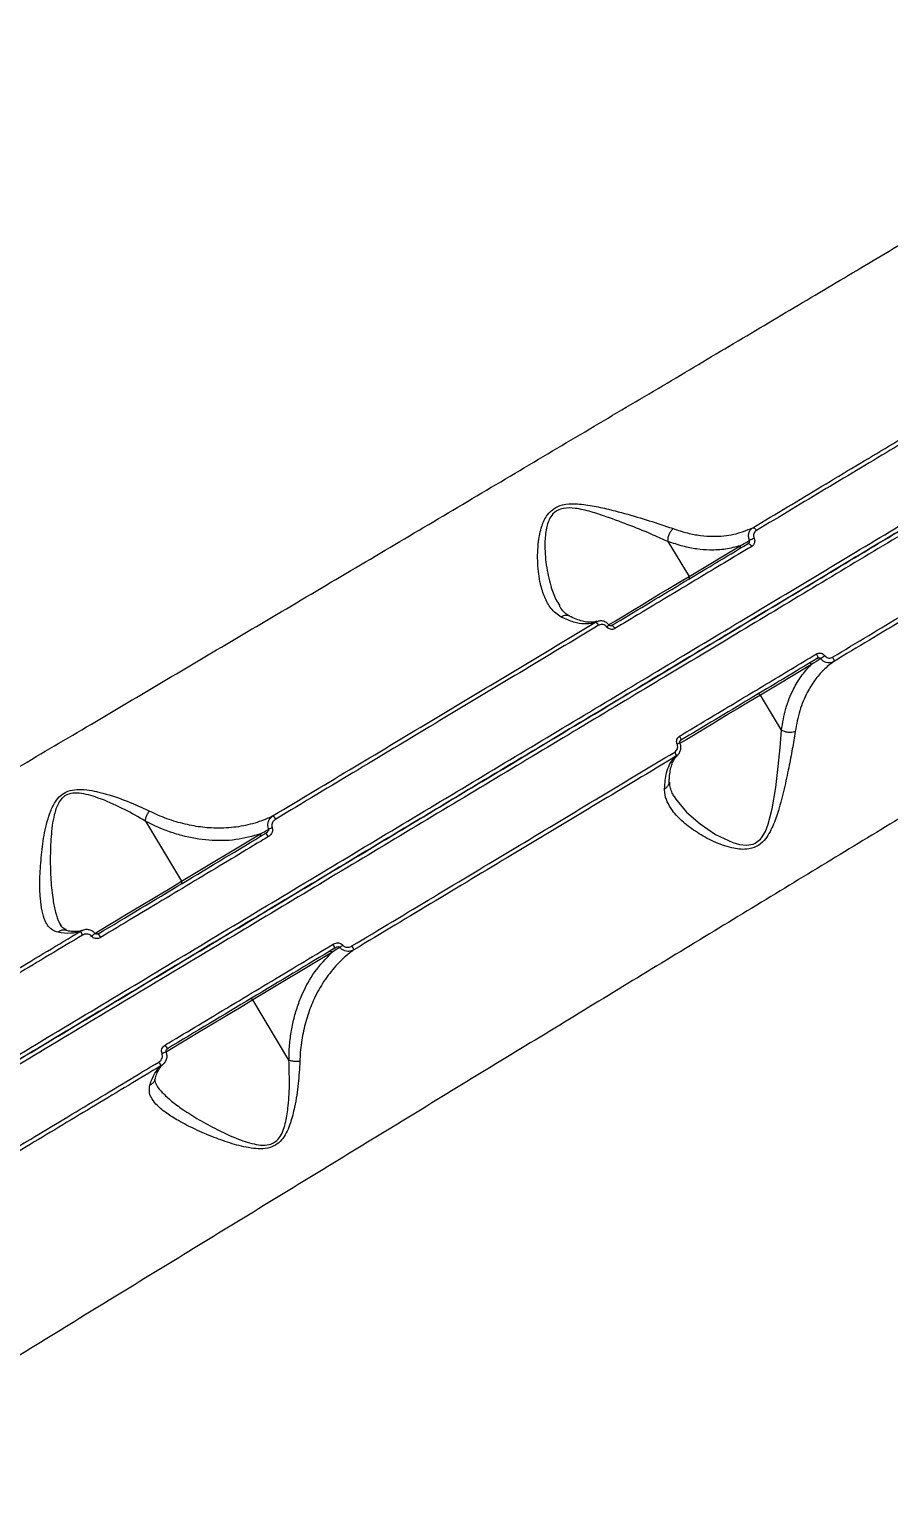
# Model space of a CAD drawing. Header units: millimetres. Extents: x -7245 to 6306, y -6696 to 5973.
# Drawn here: x -2456.4 to -2257.9, y 1207.6 to 1546.9 of the extents above; entities that cross this region are included whole.
import ezdxf

# ---------------------------------------------------------------- set-up
doc = ezdxf.new("R2010")
doc.units = ezdxf.units.MM
for name, color, linetype in [('DIKOM_ОБЪЕКТ', 7, 'Continuous'), ('DIKOM_РАЗМЕР_ЗОНА', 7, 'Continuous'), ('DIKOM_РАЗМЕР_ОБЪЕКТА', 7, 'Continuous')]:
    doc.layers.add(name, color=color, linetype=linetype)
doc.styles.add('style1', font='arial.ttf', dxfattribs={"width": 0.8})
doc.dimstyles.new('1-50', dxfattribs={"dimtxt": 300, "dimasz": 200, "dimexe": 100, "dimexo": 0, "dimgap": 100, "dimtad": 1, "dimtxsty": 'style1', "dimcen": 200, "dimclrd": 7, "dimclre": 7, "dimclrt": 7, "dimadec": 1, "dimazin": 2, "dimtfac": 1, "dimtmove": 0, "dimatfit": 2, "dimfxl": 0, "dimlwd": 25, "dimlwe": 18, "dimarcsym": 0})

# ---------------------------------------------------------------- blocks, each defined once
blk = doc.blocks.new('*D10')
at = {"layer": 'Defpoints', "color": 0, "transparency": 16777216}
for p in [(-4365.71, 2792.53), (4306.16, 475.6), (4306.16, -5965.27)]:
    blk.add_point(p, dxfattribs=at)
at = {"layer": 'DIKOM_РАЗМЕР_ОБЪЕКТА', "color": 7, "lineweight": 18, "transparency": 16777216}
for p, q in [((-4365.71, 2792.53), (-4365.71, -6065.27)), ((4306.16, 475.6), (4306.16, -6065.27))]:
    blk.add_line(p, q, dxfattribs=at)
at = {"layer": 'DIKOM_РАЗМЕР_ОБЪЕКТА', "color": 7, "lineweight": 25, "transparency": 16777216}
blk.add_line((-4165.71, -5965.27), (4106.16, -5965.27), dxfattribs=at)
at = {"layer": 'DIKOM_РАЗМЕР_ОБЪЕКТА', "color": 7, "transparency": 16777216}
for points in [[(-4165.71, -5931.93), (-4165.71, -5998.6), (-4365.71, -5965.27)], [(4106.16, -5931.93), (4106.16, -5998.6), (4306.16, -5965.27)]]:
    blk.add_solid(points, dxfattribs=at)
at = {"layer": 'DIKOM_РАЗМЕР_ОБЪЕКТА', "color": 7, "transparency": 16777216, "insert": (-85.78, -5712.1), "char_height": 300, "attachment_point": 5, "style": 'style1'}
blk.add_mtext('8650', dxfattribs=at)
blk = doc.blocks.new('*D11')
at = {"layer": 'Defpoints', "color": 0, "transparency": 16777216}
for p in [(-3472.32, 4472.83), (-6199.73, -2928.86), (1850.21, -2928.86)]:
    blk.add_point(p, dxfattribs=at)
at = {"layer": 'DIKOM_РАЗМЕР_ОБЪЕКТА', "color": 7, "lineweight": 18, "transparency": 16777216}
for p, q in [((-3472.32, 4472.83), (-6299.73, 4472.83)), ((1850.21, -2928.86), (-6299.73, -2928.86))]:
    blk.add_line(p, q, dxfattribs=at)
at = {"layer": 'DIKOM_РАЗМЕР_ОБЪЕКТА', "color": 7, "lineweight": 25, "transparency": 16777216}
blk.add_line((-6199.73, 4272.83), (-6199.73, -2728.86), dxfattribs=at)
at = {"layer": 'DIKOM_РАЗМЕР_ОБЪЕКТА', "color": 7, "transparency": 16777216}
for points in [[(-6233.06, 4272.83), (-6166.39, 4272.83), (-6199.73, 4472.83)], [(-6233.06, -2728.86), (-6166.39, -2728.86), (-6199.73, -2928.86)]]:
    blk.add_solid(points, dxfattribs=at)
at = {"layer": 'DIKOM_РАЗМЕР_ОБЪЕКТА', "color": 7, "transparency": 16777216, "insert": (-6452.9, 984.54), "char_height": 300, "attachment_point": 5, "rotation": 90, "style": 'style1'}
blk.add_mtext('7400', dxfattribs=at)
blk = doc.blocks.new('*D13')
at = {"layer": 'Defpoints', "color": 0, "transparency": 16777216}
for p in [(-4231.86, 5972.83), (-6795, -4928.88), (1792.4, -4928.88)]:
    blk.add_point(p, dxfattribs=at)
at = {"layer": 'DIKOM_РАЗМЕР_ЗОНА', "color": 7, "lineweight": 18, "transparency": 16777216}
for p, q in [((-4231.86, 5972.83), (-6895, 5972.83)), ((1792.4, -4928.88), (-6895, -4928.88))]:
    blk.add_line(p, q, dxfattribs=at)
at = {"layer": 'DIKOM_РАЗМЕР_ЗОНА', "color": 7, "lineweight": 25, "transparency": 16777216}
blk.add_line((-6795, 5772.83), (-6795, -4728.88), dxfattribs=at)
at = {"layer": 'DIKOM_РАЗМЕР_ЗОНА', "color": 7, "transparency": 16777216}
for points in [[(-6828.33, 5772.83), (-6761.67, 5772.83), (-6795, 5972.83)], [(-6828.33, -4728.88), (-6761.67, -4728.88), (-6795, -4928.88)]]:
    blk.add_solid(points, dxfattribs=at)
at = {"layer": 'DIKOM_РАЗМЕР_ЗОНА', "color": 7, "transparency": 16777216, "insert": (-7048.17, 972.94), "char_height": 300, "attachment_point": 5, "rotation": 90, "style": 'style1'}
blk.add_mtext('10900', dxfattribs=at)

msp = doc.modelspace()

# ---------------------------------------------------------------- linework, layer by layer
at = {"layer": 'DIKOM_ОБЪЕКТ', "color": 7, "linetype": 'Continuous', "lineweight": 15}
for p, q in [((-2308.884, 1428.582), (-2304.019, 1420.484)), ((-2304.019, 1420.484), (-2292.217, 1427.576)), ((-2275.736, 1400.146), (-2287.538, 1393.055)), ((-2282.673, 1384.958), (-2287.538, 1393.055)), ((-2306.757, 1379.167), (-2307.051, 1378.91)), ((-2307.527, 1369.761), (-2307.443, 1369.612)), ((-2429.636, 1363.919), (-2421.287, 1350.023)), ((-2421.287, 1350.023), (-2403.033, 1360.991)), ((-2449.232, 1339.949), (-2449.079, 1339.692)), ((-2386.552, 1333.561), (-2404.805, 1322.594)), ((-2396.456, 1308.698), (-2404.805, 1322.594))]:
    msp.add_line(p, q, dxfattribs=at)
at = {"layer": 'DIKOM_ОБЪЕКТ', "color": 7, "linetype": 'Continuous', "lineweight": 15, "flags": 128}
for points in [[(-2289.282, 1431.75), (-2289.203, 1431.764), (-2289.11, 1431.747), (-2289.005, 1431.699), (-2288.893, 1431.623), (-2288.777, 1431.52), (-2288.661, 1431.395), (-2288.55, 1431.251), (-2288.447, 1431.095)], [(-2290.386, 1428.093), (-2290.31, 1428.116), (-2290.218, 1428.106), (-2290.113, 1428.062), (-2289.998, 1427.987), (-2289.878, 1427.883), (-2289.758, 1427.755), (-2289.643, 1427.606), (-2289.536, 1427.444)], [(-2322.598, 1409.321), (-2321.042, 1410.256), (-2319.104, 1411.42), (-2317.075, 1412.639), (-2314.999, 1413.887), (-2312.921, 1415.136), (-2310.885, 1416.359), (-2308.936, 1417.53), (-2307.117, 1418.623), (-2305.466, 1419.615), (-2304.019, 1420.484)], [(-2321.923, 1409.143), (-2321.862, 1409.158), (-2321.784, 1409.139), (-2321.692, 1409.087), (-2321.588, 1409.005), (-2321.478, 1408.895), (-2321.365, 1408.762), (-2321.254, 1408.612), (-2321.148, 1408.448)], [(-2274.594, 1402.576), (-2274.501, 1402.405), (-2274.424, 1402.233), (-2274.367, 1402.068), (-2274.331, 1401.913), (-2274.319, 1401.777), (-2274.33, 1401.663), (-2274.364, 1401.576), (-2274.42, 1401.521)], [(-2270.859, 1401.823), (-2270.769, 1401.659), (-2270.694, 1401.493), (-2270.638, 1401.332), (-2270.602, 1401.182), (-2270.587, 1401.047), (-2270.594, 1400.932), (-2270.623, 1400.842), (-2270.672, 1400.779)], [(-2287.538, 1393.055), (-2288.985, 1392.186), (-2290.636, 1391.194), (-2292.455, 1390.1), (-2294.404, 1388.929), (-2296.44, 1387.706), (-2298.518, 1386.457), (-2300.595, 1385.21), (-2302.623, 1383.991), (-2304.56, 1382.827), (-2306.051, 1381.932)], [(-2307.443, 1369.612), (-2307.088, 1368.984), (-2304.611, 1366.035), (-2301.466, 1363.286), (-2297.919, 1360.865), (-2293.896, 1358.97), (-2292.362, 1358.531), (-2290.771, 1358.355), (-2289.173, 1358.62), (-2288.71, 1358.821), (-2287.512, 1359.756), (-2287.274, 1360.037), (-2286.358, 1361.552), (-2285.707, 1363.234), (-2284.816, 1366.784), (-2284.003, 1371.731), (-2283.419, 1376.596), (-2282.984, 1380.914), (-2282.666, 1384.948), (-2282.666, 1384.951), (-2282.666, 1384.951)], [(-2306.207, 1383.582), (-2306.112, 1383.412), (-2306.031, 1383.243), (-2305.967, 1383.081), (-2305.922, 1382.932), (-2305.898, 1382.802), (-2305.896, 1382.696), (-2305.916, 1382.618), (-2305.957, 1382.571)], [(-2441.347, 1337.97), (-2440.113, 1338.711), (-2438.309, 1339.795), (-2436.372, 1340.959), (-2434.343, 1342.178), (-2432.267, 1343.426), (-2430.188, 1344.674), (-2428.153, 1345.898), (-2426.204, 1347.069), (-2424.384, 1348.162), (-2422.733, 1349.154), (-2421.287, 1350.023)], [(-2404.805, 1322.594), (-2406.252, 1321.724), (-2407.903, 1320.732), (-2409.723, 1319.639), (-2411.671, 1318.468), (-2413.707, 1317.245), (-2415.786, 1315.996), (-2417.862, 1314.749), (-2419.891, 1313.53), (-2421.828, 1312.365), (-2423.632, 1311.282), (-2424.972, 1310.477)]]:
    msp.add_lwpolyline(points, dxfattribs=at)
at = {"layer": 'DIKOM_ОБЪЕКТ', "color": 7, "linetype": 'Continuous', "lineweight": 15}
for centre, radius, start, end in [((-2284.043, 1417.085), 13.165, 112.04664, 117.11696), ((-2292.578, 1427.3), 0.454, 309.19402, 37.37115), ((-2304.381, 1420.209), 0.455, 309.32029, 37.33078), ((-2326.02, 1408.768), 1.181, 20.91122, 72.72123), ((-2325.505, 1412.09), 4.104, 307.12513, 316.9131), ((-2281.106, 1412.218), 13.074, 304.8613, 309.96695), ((-2276.149, 1399.957), 0.454, 24.59024, 112.73856), ((-2287.951, 1392.866), 0.454, 24.53389, 112.79491), ((-2305.433, 1379.118), 2.948, 103.18651, 116.81973), ((-2308.212, 1379.13), 1.181, 349.26915, 41.06455), ((-2402.371, 1362.934), 3.21, 26.97879, 44.89105), ((-2403.394, 1360.715), 0.454, 309.21902, 37.43204), ((-2403.938, 1358.987), 3.047, 26.35857, 45.28727), ((-2379.472, 1313.318), 53.345, 113.02644, 113.94783), ((-2421.647, 1349.747), 0.454, 309.21902, 37.43204), ((-2436.325, 1342.552), 9.263, 206.23203, 212.40893), ((-2411.217, 1300.787), 47.787, 128.94114, 130.17285), ((-2430.679, 1342.908), 11.033, 207.04389, 212.2427), ((-2386.965, 1333.372), 0.455, 24.65712, 112.70313), ((-2388.73, 1333.712), 3.029, 16.65235, 35.6974), ((-2424.045, 1384.923), 63.767, 308.09525, 308.86642), ((-2384.528, 1333.232), 3.213, 17.13154, 35.02021), ((-2405.219, 1322.404), 0.455, 24.65712, 112.70313), ((-2445.971, 1360.482), 54.148, 291.89025, 292.97709), ((-2416.01, 1317.314), 10.424, 209.59844, 215.10106), ((-2418.182, 1313.001), 9.594, 209.69087, 215.65459)]:
    msp.add_arc(centre, radius, start, end, dxfattribs=at)
for points, knots in [([(-2573.275, 1309.203), (-2568.18, 1312.185), (-2557.985, 1318.154), (-2542.377, 1327.307), (-2526.587, 1336.58), (-2510.417, 1346.089), (-2493.894, 1355.816), (-2477.05, 1365.745), (-2460.155, 1375.713), (-2442.694, 1386.025), (-2424.696, 1396.666), (-2406.208, 1407.605), (-2387.85, 1418.476), (-2369.71, 1429.228), (-2351.87, 1439.807), (-2334.411, 1450.168), (-2317.366, 1460.288), (-2300.755, 1470.156), (-2284.607, 1479.754), (-2268.996, 1489.036), (-2253.997, 1497.958), (-2239.673, 1506.482), (-2226.06, 1514.585), (-2213.165, 1522.262), (-2201.012, 1529.501), (-2189.654, 1536.266), (-2179.147, 1542.527), (-2169.354, 1548.363), (-2160.366, 1553.721), (-2152.247, 1558.561), (-2145.177, 1562.776), (-2139.224, 1566.326), (-2134.296, 1569.265), (-2131.972, 1570.651), (-2130.81, 1571.343)], [0, 0, 0, 0, 0.0277667, 0.0555664, 0.0833661, 0.1111325, 0.1400375, 0.16898, 0.1979229, 0.2268277, 0.2586373, 0.2905477, 0.3225102, 0.3544717, 0.3863819, 0.4181913, 0.4498953, 0.4817002, 0.5135554, 0.5454109, 0.5772154, 0.6089193, 0.6405475, 0.672276, 0.7040554, 0.7358345, 0.7675625, 0.7991911, 0.832594, 0.8660267, 0.8994294, 0.9329431, 0.9664867, 1, 1, 1, 1]), ([(-2603.694, 1222.921), (-2600.271, 1224.978), (-2590.981, 1230.56), (-2575.356, 1239.948), (-2556.738, 1251.136), (-2537.668, 1262.595), (-2518.246, 1274.265), (-2498.559, 1286.094), (-2478.667, 1298.046), (-2458.6, 1310.103), (-2438.395, 1322.244), (-2418.114, 1334.43), (-2397.854, 1346.604), (-2377.708, 1358.709), (-2357.739, 1370.706), (-2337.988, 1382.575), (-2318.479, 1394.297), (-2299.274, 1405.837), (-2280.459, 1417.142), (-2262.125, 1428.159), (-2244.331, 1438.849), (-2227.121, 1449.191), (-2210.509, 1459.172), (-2194.543, 1468.765), (-2179.296, 1477.927), (-2164.84, 1486.612), (-2151.228, 1494.792), (-2138.499, 1502.44), (-2126.658, 1509.556), (-2115.732, 1516.12), (-2105.771, 1522.105), (-2096.823, 1527.481), (-2089.297, 1532.004), (-2083.039, 1535.764), (-2077.889, 1538.859), (-2073.543, 1541.469), (-2070.02, 1543.586), (-2067.345, 1545.194), (-2065.526, 1546.287), (-2064.588, 1546.85), (-2064.472, 1546.92), (-2064.425, 1546.949)], [0, 0, 0, 0, 0.0156527, 0.0424899, 0.0694114, 0.0963763, 0.123341, 0.1502628, 0.1770999, 0.2039368, 0.2308584, 0.2578234, 0.284788, 0.3117098, 0.3385469, 0.3653838, 0.3923056, 0.4192702, 0.4462349, 0.4731567, 0.4999935, 0.5268307, 0.5537527, 0.5807171, 0.607682, 0.6346037, 0.6614409, 0.6882777, 0.7151994, 0.7421642, 0.7691288, 0.7960506, 0.8228875, 0.8459667, 0.8691682, 0.8923973, 0.9156265, 0.9388281, 0.9615881, 0.9843479, 1, 1, 1, 1]), ([(-2064.766, 1545.576), (-2064.814, 1545.548), (-2064.943, 1545.47), (-2066.09, 1544.78), (-2068.503, 1543.331), (-2072.049, 1541.2), (-2076.691, 1538.411), (-2082.414, 1534.972), (-2089.21, 1530.888), (-2097.088, 1526.155), (-2106.014, 1520.792), (-2115.951, 1514.821), (-2126.851, 1508.272), (-2138.664, 1501.173), (-2151.363, 1493.544), (-2164.943, 1485.384), (-2179.365, 1476.718), (-2194.576, 1467.579), (-2210.503, 1458.008), (-2227.075, 1448.051), (-2244.245, 1437.735), (-2261.995, 1427.068), (-2280.287, 1416.079), (-2299.056, 1404.8), (-2318.216, 1393.288), (-2337.678, 1381.594), (-2357.383, 1369.754), (-2377.304, 1357.785), (-2397.402, 1345.708), (-2417.614, 1333.563), (-2437.846, 1321.406), (-2458.004, 1309.295), (-2476.759, 1298.026), (-2494.095, 1287.609), (-2510.038, 1278.03), (-2525.803, 1268.557), (-2541.534, 1259.105), (-2557.196, 1249.695), (-2572.739, 1240.355), (-2587.983, 1231.195), (-2597.831, 1225.278), (-2602.752, 1222.321)], [0, 0, 0, 0, 0.0156521, 0.042489, 0.0694107, 0.0963752, 0.12334, 0.1502617, 0.1770987, 0.2039358, 0.2308572, 0.2578221, 0.2847867, 0.3117084, 0.3385455, 0.3653826, 0.3923042, 0.4192691, 0.4462336, 0.4731555, 0.4999924, 0.5268294, 0.5537512, 0.5807161, 0.6076804, 0.6346026, 0.6614395, 0.6882763, 0.715198, 0.7421627, 0.7691277, 0.7960493, 0.8228865, 0.8446321, 0.8664006, 0.8881689, 0.9099145, 0.9324237, 0.9549575, 0.9774911, 1, 1, 1, 1]), ([(-2602.752, 1222.321), (-2598.024, 1225.163), (-2587.429, 1231.528), (-2570.391, 1241.766), (-2551.72, 1252.985), (-2532.61, 1264.467), (-2513.163, 1276.152), (-2493.465, 1287.987), (-2473.578, 1299.937), (-2453.529, 1311.984), (-2433.357, 1324.104), (-2413.124, 1336.262), (-2392.925, 1348.399), (-2372.853, 1360.459), (-2353.218, 1372.257), (-2334.048, 1383.775), (-2315.357, 1395.006), (-2296.956, 1406.063), (-2278.922, 1416.898), (-2261.336, 1427.465), (-2244.034, 1437.861), (-2227.075, 1448.051), (-2210.503, 1458.008), (-2194.576, 1467.579), (-2179.365, 1476.718), (-2164.943, 1485.384), (-2151.363, 1493.544), (-2138.664, 1501.173), (-2126.851, 1508.272), (-2115.952, 1514.821), (-2106.014, 1520.792), (-2097.088, 1526.155), (-2089.709, 1530.589), (-2083.683, 1534.21), (-2078.79, 1537.15), (-2074.608, 1539.663), (-2071.108, 1541.765), (-2068.329, 1543.436), (-2066.318, 1544.643), (-2065.038, 1545.413), (-2064.857, 1545.522), (-2064.766, 1545.576)], [0, 0, 0, 0, 0.0216352, 0.0484723, 0.0753941, 0.1023586, 0.1293232, 0.1562447, 0.183082, 0.2099188, 0.2368408, 0.2638051, 0.29077, 0.3176918, 0.3445287, 0.3703766, 0.3962997, 0.4222617, 0.4482237, 0.4741469, 0.499995, 0.5268318, 0.5537537, 0.580718, 0.6076827, 0.6346044, 0.6614414, 0.6882785, 0.7151999, 0.7421646, 0.7691293, 0.7960508, 0.8228876, 0.8446334, 0.8664016, 0.8881699, 0.9099155, 0.9324242, 0.9549578, 0.9774915, 1, 1, 1, 1]), ([(-2063.394, 1545.233), (-2063.441, 1545.204), (-2063.57, 1545.127), (-2064.695, 1544.452), (-2067.037, 1543.044), (-2070.518, 1540.952), (-2075.157, 1538.165), (-2080.971, 1534.672), (-2087.828, 1530.551), (-2095.683, 1525.831), (-2104.466, 1520.555), (-2114.319, 1514.634), (-2125.255, 1508.063), (-2137.261, 1500.849), (-2150.074, 1493.15), (-2163.629, 1485.006), (-2177.849, 1476.462), (-2192.967, 1467.378), (-2208.966, 1457.765), (-2225.812, 1447.642), (-2242.931, 1437.356), (-2260.227, 1426.964), (-2277.606, 1416.522), (-2295.56, 1405.734), (-2314.053, 1394.622), (-2333.037, 1383.216), (-2352.357, 1371.607), (-2371.961, 1359.828), (-2391.788, 1347.915), (-2411.905, 1335.828), (-2432.253, 1323.602), (-2452.764, 1311.276), (-2472.99, 1299.124), (-2492.865, 1287.182), (-2512.336, 1275.482), (-2531.721, 1263.835), (-2550.949, 1252.282), (-2569.936, 1240.873), (-2587.206, 1230.497), (-2597.924, 1224.057), (-2602.665, 1221.208)], [0, 0, 0, 0, 0.0156515, 0.0421674, 0.0687037, 0.0952197, 0.1225059, 0.1498143, 0.1771005, 0.2036163, 0.2301528, 0.2566688, 0.283955, 0.3112634, 0.3385496, 0.3650655, 0.3916018, 0.418118, 0.4454043, 0.4727125, 0.4999987, 0.5255597, 0.5511396, 0.5767006, 0.6029493, 0.6292179, 0.6554666, 0.6819825, 0.7085191, 0.7350352, 0.7623212, 0.7896298, 0.8169163, 0.8434323, 0.8699684, 0.8964842, 0.923771, 0.951079, 0.9783656, 1, 1, 1, 1]), ([(-2073.021, 1475.165), (-2074.106, 1474.508), (-2076.28, 1473.192), (-2080.835, 1470.435), (-2086.31, 1467.12), (-2092.77, 1463.209), (-2100.163, 1458.731), (-2108.48, 1453.694), (-2117.724, 1448.095), (-2127.861, 1441.952), (-2138.852, 1435.292), (-2150.643, 1428.145), (-2163.181, 1420.544), (-2176.436, 1412.505), (-2190.4, 1404.035), (-2205.036, 1395.153), (-2220.289, 1385.894), (-2236.088, 1376.299), (-2252.358, 1366.414), (-2269.061, 1356.259), (-2286.181, 1345.848), (-2303.677, 1335.199), (-2321.486, 1324.354), (-2339.523, 1313.362), (-2357.704, 1302.275), (-2375.988, 1291.114), (-2394.346, 1279.898), (-2412.746, 1268.643), (-2431.117, 1257.396), (-2449.371, 1246.205), (-2467.428, 1235.122), (-2483.899, 1224.995), (-2498.829, 1215.805), (-2507.744, 1210.308), (-2512.202, 1207.56)], [0, 0, 0, 0, 0.0315567, 0.0632127, 0.0949195, 0.1266264, 0.1582827, 0.1898394, 0.2213972, 0.2530542, 0.2847622, 0.3164697, 0.3481268, 0.379685, 0.4112653, 0.4429441, 0.4746739, 0.5064041, 0.5380837, 0.5696637, 0.6012948, 0.6330253, 0.6648064, 0.6965873, 0.7283188, 0.7599499, 0.7916589, 0.8234676, 0.8553265, 0.887186, 0.9189949, 0.950705, 0.9753526, 1, 1, 1, 1]), ([(-2289.282, 1431.75), (-2283.94, 1434.959), (-2273.256, 1441.375), (-2257.655, 1450.746), (-2242.412, 1459.902), (-2229.969, 1467.376), (-2222.704, 1471.74), (-2220.237, 1473.222)], [0, 0, 0, 0, 0.2203079, 0.4406175, 0.6630803, 0.8855421, 1, 1, 1, 1]), ([(-2219.245, 1472.664), (-2221.719, 1471.178), (-2228.953, 1466.832), (-2241.326, 1459.4), (-2256.547, 1450.256), (-2272.229, 1440.837), (-2283.041, 1434.342), (-2288.447, 1431.095)], [0, 0, 0, 0, 0.1144545, 0.3347682, 0.5550757, 0.7775363, 1, 1, 1, 1]), ([(-2270.859, 1401.823), (-2268.07, 1403.499), (-2259.914, 1408.402), (-2246.66, 1416.367), (-2231.228, 1425.643), (-2216.159, 1434.7), (-2206.498, 1440.506), (-2201.668, 1443.409)], [0, 0, 0, 0, 0.114456, 0.3347674, 0.5550754, 0.7775385, 1, 1, 1, 1]), ([(-2201.64, 1442.272), (-2206.412, 1439.404), (-2215.957, 1433.666), (-2230.935, 1424.664), (-2246.377, 1415.383), (-2259.7, 1407.374), (-2267.89, 1402.451), (-2270.672, 1400.779)], [0, 0, 0, 0, 0.220315, 0.4406226, 0.6630839, 0.8855484, 1, 1, 1, 1]), ([(-2333.55, 1411.115), (-2333.992, 1411.384), (-2334.876, 1411.922), (-2336.21, 1413.379), (-2337.455, 1415.594), (-2338.506, 1419.054), (-2339.1, 1423.414), (-2338.968, 1428.003), (-2338.223, 1431.899), (-2337.042, 1434.55), (-2335.322, 1436.281), (-2333.066, 1437.215), (-2329.989, 1437.368), (-2326.401, 1436.905), (-2321.846, 1435.858), (-2316.679, 1434.459), (-2311.629, 1432.898), (-2308.838, 1431.937), (-2307.688, 1431.541)], [0, 0, 0, 0, 0.0404308, 0.0808824, 0.1509564, 0.2211464, 0.3139194, 0.4066886, 0.468097, 0.5184329, 0.5509377, 0.5857363, 0.6308276, 0.6892177, 0.7478337, 0.8412615, 0.9345824, 1, 1, 1, 1]), ([(-2308.888, 1428.591), (-2308.889, 1428.591), (-2309.988, 1428.957), (-2312.677, 1430.341), (-2317.478, 1432.186), (-2322.336, 1434.071), (-2326.65, 1435.479), (-2329.958, 1436.285), (-2332.664, 1436.406), (-2334.14, 1435.934), (-2335.183, 1435.293), (-2335.991, 1434.384), (-2336.614, 1433.018), (-2337.162, 1431), (-2337.433, 1427.614), (-2337.099, 1423.026), (-2336.139, 1418.671), (-2335.061, 1415.529), (-2334.208, 1414.201), (-2333.906, 1413.73)], [0, 0, 0, 0, 0.0000653, 0.0753221, 0.181578, 0.2907973, 0.3560709, 0.4224986, 0.4705483, 0.4980839, 0.5062182, 0.5396155, 0.5664167, 0.5939903, 0.662839, 0.7682255, 0.8762609, 0.9561898, 1, 1, 1, 1]), ([(-2308.888, 1428.591), (-2308.886, 1428.847), (-2308.882, 1429.361), (-2308.641, 1430.186), (-2308.264, 1430.913), (-2307.914, 1431.339), (-2307.719, 1431.513), (-2307.688, 1431.541)], [0, 0, 0, 0, 0.2439558, 0.4879998, 0.7319566, 0.9570873, 1, 1, 1, 1]), ([(-2307.688, 1431.541), (-2306.585, 1431.178), (-2304.453, 1430.477), (-2301.345, 1429.917), (-2297.718, 1429.665), (-2293.545, 1430.026), (-2290.715, 1431.171), (-2289.282, 1431.75)], [0, 0, 0, 0, 0.1647919, 0.3184284, 0.4735207, 0.7333114, 1, 1, 1, 1]), ([(-2290.044, 1428.802), (-2290.059, 1428.839), (-2290.179, 1429.129), (-2290.307, 1429.723), (-2290.224, 1430.543), (-2289.884, 1431.28), (-2289.482, 1431.594), (-2289.282, 1431.75)], [0, 0, 0, 0, 0.0332898, 0.2664037, 0.5082467, 0.7551993, 1, 1, 1, 1]), ([(-2288.985, 1429.287), (-2288.976, 1429.267), (-2288.901, 1429.091), (-2288.827, 1428.725), (-2288.896, 1428.212), (-2289.133, 1427.748), (-2289.402, 1427.545), (-2289.536, 1427.444)], [0, 0, 0, 0, 0.0299882, 0.2617578, 0.5038667, 0.7520905, 1, 1, 1, 1]), ([(-2288.447, 1431.095), (-2288.579, 1430.996), (-2288.842, 1430.798), (-2289.074, 1430.343), (-2289.14, 1429.842), (-2289.068, 1429.482), (-2288.994, 1429.309), (-2288.985, 1429.287)], [0, 0, 0, 0, 0.2479707, 0.495843, 0.7363844, 0.967066, 1, 1, 1, 1]), ([(-2321.923, 1409.143), (-2316.604, 1412.34), (-2305.953, 1418.74), (-2295.579, 1424.973), (-2290.386, 1428.093)], [0, 0, 0, 0, 0.4994559, 1, 1, 1, 1]), ([(-2289.536, 1427.444), (-2290.061, 1427.128), (-2292.689, 1425.55), (-2299.213, 1421.629), (-2309.192, 1415.632), (-2317.161, 1410.844), (-2321.148, 1408.448)], [0, 0, 0, 0, 0.0507722, 0.2538539, 0.6267037, 1, 1, 1, 1]), ([(-2308.884, 1428.582), (-2308.885, 1428.583), (-2308.887, 1428.586), (-2308.888, 1428.589), (-2308.888, 1428.59), (-2308.888, 1428.591)], [0, 0, 0, 0, 0.4883753, 0.9026679, 1, 1, 1, 1]), ([(-2292.217, 1427.576), (-2293.319, 1427.282), (-2295.539, 1426.691), (-2298.938, 1426.521), (-2302.254, 1426.79), (-2305.497, 1427.418), (-2307.733, 1428.186), (-2308.884, 1428.582)], [0, 0, 0, 0, 0.2199017, 0.4427823, 0.6236759, 0.8062583, 1, 1, 1, 1]), ([(-2292.217, 1427.576), (-2292.031, 1427.678), (-2291.306, 1428.078), (-2290.582, 1428.494), (-2290.044, 1428.802)], [0, 0, 0, 0, 0.2563358, 1, 1, 1, 1]), ([(-2290.386, 1428.093), (-2290.323, 1428.138), (-2290.199, 1428.225), (-2290.07, 1428.405), (-2290.011, 1428.586), (-2290.017, 1428.714), (-2290.035, 1428.777), (-2290.041, 1428.795), (-2290.044, 1428.802)], [0, 0, 0, 0, 0.2726467, 0.5327219, 0.7666525, 0.9319486, 0.9739009, 1, 1, 1, 1]), ([(-2331.584, 1411.293), (-2331.645, 1411.319), (-2332.067, 1411.496), (-2332.739, 1412.079), (-2333.478, 1412.856), (-2333.848, 1413.51), (-2333.956, 1413.7)], [0, 0, 0, 0, 0.0643755, 0.44627, 0.8390858, 1, 1, 1, 1]), ([(-2400.097, 1365.199), (-2393.829, 1368.963), (-2381.294, 1376.49), (-2362.597, 1387.718), (-2343.999, 1398.887), (-2331.779, 1406.226), (-2325.669, 1409.896)], [0, 0, 0, 0, 0.2485959, 0.4971925, 0.7485967, 1, 1, 1, 1]), ([(-2324.917, 1409.19), (-2330.972, 1405.553), (-2343.082, 1398.279), (-2361.647, 1387.129), (-2380.454, 1375.835), (-2393.158, 1368.205), (-2399.51, 1364.39)], [0, 0, 0, 0, 0.2485981, 0.4971915, 0.7485928, 1, 1, 1, 1]), ([(-2331.629, 1411.29), (-2331.636, 1411.295), (-2331.825, 1411.441), (-2332.326, 1411.497), (-2332.94, 1411.42), (-2333.349, 1411.237), (-2333.512, 1411.138), (-2333.55, 1411.115)], [0, 0, 0, 0, 0.0144795, 0.3756187, 0.7368041, 0.9397714, 1, 1, 1, 1]), ([(-2325.669, 1409.896), (-2326.31, 1409.721), (-2327.605, 1409.368), (-2330.012, 1409.68), (-2332.056, 1410.382), (-2333.289, 1410.987), (-2333.55, 1411.115)], [0, 0, 0, 0, 0.299158, 0.6039921, 0.9163419, 1, 1, 1, 1]), ([(-2325.357, 1410.141), (-2325.419, 1410.109), (-2325.693, 1409.967), (-2326.349, 1409.879), (-2327.377, 1409.879), (-2328.625, 1410.109), (-2330.044, 1410.556), (-2331.102, 1411.059), (-2331.619, 1411.305)], [0, 0, 0, 0, 0.0575147, 0.2528224, 0.4360055, 0.6307356, 0.8194863, 1, 1, 1, 1]), ([(-2325.669, 1409.896), (-2325.617, 1409.926), (-2325.421, 1410.042), (-2325.195, 1410.088), (-2325.029, 1410.123)], [0, 0, 0, 0, 0.2626938, 1, 1, 1, 1]), ([(-2322.517, 1409.279), (-2322.545, 1409.318), (-2322.742, 1409.602), (-2323.289, 1409.979), (-2324.144, 1410.278), (-2324.732, 1410.197), (-2325.024, 1410.157)], [0, 0, 0, 0, 0.0513171, 0.3674641, 0.6862276, 1, 1, 1, 1]), ([(-2323.028, 1408.818), (-2323.147, 1408.939), (-2323.385, 1409.183), (-2323.861, 1409.375), (-2324.358, 1409.407), (-2324.713, 1409.305), (-2324.885, 1409.208), (-2324.917, 1409.19)], [0, 0, 0, 0, 0.2364478, 0.4728473, 0.7098583, 0.9467955, 1, 1, 1, 1]), ([(-2321.148, 1408.448), (-2321.18, 1408.43), (-2321.352, 1408.332), (-2321.706, 1408.232), (-2322.2, 1408.263), (-2322.672, 1408.455), (-2322.909, 1408.697), (-2323.028, 1408.818)], [0, 0, 0, 0, 0.0546159, 0.291307, 0.5278722, 0.7639643, 1, 1, 1, 1]), ([(-2321.938, 1409.148), (-2321.983, 1409.123), (-2322.068, 1409.078), (-2322.233, 1409.095), (-2322.379, 1409.162), (-2322.47, 1409.235), (-2322.503, 1409.282), (-2322.506, 1409.286)], [0, 0, 0, 0, 0.3039725, 0.5626762, 0.7814453, 0.981521, 1, 1, 1, 1]), ([(-2306.207, 1383.582), (-2305.663, 1383.909), (-2302.945, 1385.542), (-2296.263, 1389.556), (-2286.224, 1395.588), (-2278.472, 1400.245), (-2274.594, 1402.576)], [0, 0, 0, 0, 0.0507562, 0.2538458, 0.6266844, 1, 1, 1, 1]), ([(-2274.594, 1402.576), (-2274.545, 1402.603), (-2274.356, 1402.707), (-2273.985, 1402.797), (-2273.503, 1402.751), (-2273.049, 1402.555), (-2272.821, 1402.317), (-2272.708, 1402.198)], [0, 0, 0, 0, 0.0823785, 0.3216668, 0.5513418, 0.7756513, 1, 1, 1, 1]), ([(-2272.708, 1402.198), (-2272.595, 1402.079), (-2272.371, 1401.843), (-2271.924, 1401.651), (-2271.452, 1401.606), (-2271.091, 1401.695), (-2270.906, 1401.797), (-2270.859, 1401.823)], [0, 0, 0, 0, 0.2258649, 0.4514768, 0.6801621, 0.9177146, 1, 1, 1, 1]), ([(-2274.42, 1401.521), (-2279.601, 1398.407), (-2289.975, 1392.174), (-2300.626, 1385.774), (-2305.957, 1382.571)], [0, 0, 0, 0, 0.4994553, 1, 1, 1, 1]), ([(-2282.673, 1384.958), (-2282.379, 1386.654), (-2281.787, 1390.085), (-2280.129, 1394.176), (-2278.154, 1397.466), (-2276.657, 1399.241), (-2275.805, 1400.078), (-2275.736, 1400.146)], [0, 0, 0, 0, 0.2754377, 0.5570836, 0.7678013, 0.9811479, 1, 1, 1, 1]), ([(-2270.672, 1400.779), (-2271.426, 1400.18), (-2272.989, 1398.938), (-2275.011, 1396.544), (-2276.93, 1393.441), (-2278.577, 1389.535), (-2279.189, 1386.273), (-2279.498, 1384.625)], [0, 0, 0, 0, 0.1665376, 0.3455456, 0.5267498, 0.7607805, 1, 1, 1, 1]), ([(-2273.633, 1401.49), (-2273.679, 1401.461), (-2274.386, 1401.02), (-2275.084, 1400.568), (-2275.736, 1400.146)], [0, 0, 0, 0, 0.0647062, 1, 1, 1, 1]), ([(-2273.633, 1401.49), (-2273.669, 1401.524), (-2273.71, 1401.563), (-2273.815, 1401.615), (-2273.948, 1401.65), (-2274.151, 1401.636), (-2274.311, 1401.582), (-2274.397, 1401.533), (-2274.42, 1401.521)], [0, 0, 0, 0, 0.172288, 0.1986636, 0.4117903, 0.6486395, 0.908454, 1, 1, 1, 1]), ([(-2270.672, 1400.779), (-2270.745, 1400.739), (-2271.031, 1400.585), (-2271.6, 1400.464), (-2272.352, 1400.564), (-2273.073, 1400.901), (-2273.446, 1401.293), (-2273.633, 1401.49)], [0, 0, 0, 0, 0.0812291, 0.3161789, 0.5445702, 0.7717163, 1, 1, 1, 1]), ([(-2282.666, 1384.951), (-2282.667, 1384.951), (-2282.67, 1384.954), (-2282.672, 1384.956), (-2282.673, 1384.958)], [0, 0, 0, 0, 0.4390244, 1, 1, 1, 1]), ([(-2279.498, 1384.625), (-2279.538, 1384.61), (-2279.783, 1384.52), (-2280.322, 1384.411), (-2281.142, 1384.42), (-2281.984, 1384.595), (-2282.439, 1384.832), (-2282.666, 1384.951)], [0, 0, 0, 0, 0.0428747, 0.2679411, 0.5119852, 0.7560788, 1, 1, 1, 1]), ([(-2279.498, 1384.625), (-2279.705, 1383.311), (-2280.118, 1380.683), (-2280.996, 1376.185), (-2282.004, 1371.398), (-2283.184, 1366.829), (-2284.368, 1363.339), (-2285.509, 1361.009), (-2286.682, 1359.32), (-2288.417, 1357.9), (-2290.489, 1357.37), (-2292.427, 1357.418), (-2295.062, 1357.899), (-2298.423, 1359.134), (-2302.197, 1361.264), (-2305.452, 1363.659), (-2307.759, 1366.088), (-2309.133, 1368.398), (-2309.641, 1370.096), (-2309.667, 1371.103), (-2309.674, 1371.38)], [0, 0, 0, 0, 0.0712981, 0.1426952, 0.2203411, 0.2979595, 0.3555844, 0.3853382, 0.4149599, 0.4491125, 0.488671, 0.5175466, 0.5465113, 0.6250132, 0.7037163, 0.7839232, 0.8640154, 0.9212515, 0.978417, 1, 1, 1, 1]), ([(-2307.321, 1379.906), (-2307.191, 1380.004), (-2306.931, 1380.199), (-2306.695, 1380.644), (-2306.611, 1381.141), (-2306.672, 1381.52), (-2306.749, 1381.713), (-2306.763, 1381.749)], [0, 0, 0, 0, 0.2363873, 0.472639, 0.7090675, 0.9456609, 1, 1, 1, 1]), ([(-2306.763, 1381.749), (-2306.777, 1381.784), (-2306.854, 1381.975), (-2306.913, 1382.352), (-2306.831, 1382.847), (-2306.596, 1383.29), (-2306.337, 1383.485), (-2306.207, 1383.582)], [0, 0, 0, 0, 0.0534564, 0.2897625, 0.5263159, 0.7631112, 1, 1, 1, 1]), ([(-2306.756, 1379.166), (-2306.606, 1379.297), (-2306.239, 1379.619), (-2305.938, 1380.36), (-2305.848, 1381.213), (-2306.034, 1381.737), (-2306.121, 1381.983)], [0, 0, 0, 0, 0.1923274, 0.4715659, 0.7523513, 1, 1, 1, 1]), ([(-2306.1, 1381.989), (-2306.114, 1382.021), (-2306.149, 1382.103), (-2306.155, 1382.246), (-2306.119, 1382.395), (-2306.049, 1382.509), (-2305.981, 1382.547), (-2305.952, 1382.563)], [0, 0, 0, 0, 0.1253426, 0.3298845, 0.5505466, 0.8065652, 1, 1, 1, 1]), ([(-2381.896, 1335.076), (-2375.617, 1338.851), (-2363.058, 1346.401), (-2344.323, 1357.664), (-2325.689, 1368.866), (-2313.444, 1376.226), (-2307.321, 1379.906)], [0, 0, 0, 0, 0.2485952, 0.4971932, 0.748599, 1, 1, 1, 1]), ([(-2307.051, 1378.91), (-2313.091, 1375.279), (-2325.171, 1368.018), (-2343.69, 1356.885), (-2362.449, 1345.606), (-2375.121, 1337.988), (-2381.457, 1334.179)], [0, 0, 0, 0, 0.248594, 0.4971929, 0.7485979, 1, 1, 1, 1]), ([(-2309.674, 1371.38), (-2309.574, 1372.693), (-2309.409, 1374.855), (-2308.542, 1377.086), (-2307.754, 1378.263), (-2307.194, 1378.779), (-2307.051, 1378.91)], [0, 0, 0, 0, 0.3957838, 0.6516389, 0.9110049, 1, 1, 1, 1]), ([(-2308.585, 1372.973), (-2308.578, 1373.354), (-2308.561, 1374.342), (-2308.363, 1375.669), (-2308.032, 1376.967), (-2307.591, 1377.98), (-2307.138, 1378.683), (-2306.824, 1378.958), (-2306.691, 1379.074)], [0, 0, 0, 0, 0.1153841, 0.299963, 0.4850074, 0.6713958, 0.8619151, 1, 1, 1, 1]), ([(-2449.844, 1338.25), (-2450.24, 1338.377), (-2451.069, 1338.642), (-2452.031, 1339.548), (-2452.906, 1340.997), (-2453.552, 1343.143), (-2453.979, 1346.357), (-2454.07, 1350.492), (-2453.742, 1355.429), (-2453.131, 1360.581), (-2452.087, 1364.996), (-2450.714, 1368.159), (-2449.255, 1369.942), (-2447.52, 1370.97), (-2445.404, 1371.333), (-2443.156, 1371.212), (-2439.641, 1370.528), (-2435.102, 1369.107), (-2431.147, 1367.427), (-2429.113, 1366.46), (-2428.697, 1366.262)], [0, 0, 0, 0, 0.0399739, 0.0838375, 0.1277332, 0.1889353, 0.2502336, 0.335038, 0.4199793, 0.50244, 0.5846125, 0.6297385, 0.6580817, 0.6869156, 0.7180019, 0.7532876, 0.788725, 0.8822474, 0.9758729, 1, 1, 1, 1]), ([(-2309.674, 1371.38), (-2309.637, 1371.402), (-2309.473, 1371.5), (-2309.119, 1371.774), (-2308.76, 1372.279), (-2308.587, 1372.745), (-2308.615, 1372.969), (-2308.615, 1372.97)], [0, 0, 0, 0, 0.0610176, 0.2665359, 0.6322099, 0.9979124, 1, 1, 1, 1]), ([(-2307.452, 1369.607), (-2307.606, 1369.866), (-2308.005, 1370.541), (-2308.34, 1371.603), (-2308.518, 1372.441), (-2308.471, 1372.915), (-2308.465, 1372.974)], [0, 0, 0, 0, 0.2226738, 0.5785951, 0.9477388, 1, 1, 1, 1]), ([(-2429.64, 1363.93), (-2429.641, 1363.931), (-2430.041, 1364.153), (-2431.961, 1365.33), (-2435.722, 1367.276), (-2439.958, 1369.172), (-2443.285, 1370.167), (-2445.335, 1370.511), (-2447.176, 1370.348), (-2448.239, 1369.783), (-2449.081, 1369.053), (-2450.012, 1367.724), (-2450.718, 1365.47), (-2451.183, 1362.883), (-2451.515, 1359.463), (-2451.656, 1355.201), (-2451.505, 1350.248), (-2451.087, 1346.076), (-2450.404, 1342.795), (-2449.81, 1340.883), (-2449.323, 1340.095), (-2449.232, 1339.949)], [0, 0, 0, 0, 0.0000996, 0.0277792, 0.1339122, 0.2423573, 0.2809428, 0.3202457, 0.3525814, 0.3763869, 0.3818361, 0.4112219, 0.460275, 0.5065819, 0.5529496, 0.647908, 0.7447903, 0.8437811, 0.9129433, 0.9837471, 1, 1, 1, 1]), ([(-2429.64, 1363.93), (-2429.611, 1364.175), (-2429.552, 1364.664), (-2429.238, 1365.451), (-2428.919, 1365.977), (-2428.726, 1366.224), (-2428.697, 1366.262)], [0, 0, 0, 0, 0.3157137, 0.6314928, 0.9438426, 1, 1, 1, 1]), ([(-2428.697, 1366.262), (-2428.076, 1365.969), (-2426.051, 1365.013), (-2422.612, 1363.787), (-2418.445, 1362.801), (-2414.124, 1362.312), (-2409.715, 1362.407), (-2405.304, 1363.175), (-2402.144, 1364.233), (-2400.471, 1365.023), (-2400.097, 1365.199)], [0, 0, 0, 0, 0.0601249, 0.1962398, 0.3328183, 0.4690643, 0.6303378, 0.7921145, 0.9534358, 1, 1, 1, 1]), ([(-2401.125, 1362.071), (-2401.143, 1362.116), (-2401.251, 1362.379), (-2401.355, 1362.918), (-2401.275, 1363.705), (-2400.915, 1364.489), (-2400.452, 1364.967), (-2400.147, 1365.166), (-2400.097, 1365.199)], [0, 0, 0, 0, 0.0395512, 0.2326546, 0.4437246, 0.6867986, 0.9479874, 1, 1, 1, 1]), ([(-2399.51, 1364.39), (-2399.716, 1364.237), (-2400.077, 1363.97), (-2400.374, 1363.425), (-2400.464, 1362.934), (-2400.413, 1362.599), (-2400.349, 1362.44), (-2400.338, 1362.413)], [0, 0, 0, 0, 0.3277437, 0.5738595, 0.7795206, 0.962694, 1, 1, 1, 1]), ([(-2440.505, 1337.892), (-2434.055, 1341.768), (-2421.135, 1349.531), (-2408.247, 1357.275), (-2401.794, 1361.152)], [0, 0, 0, 0, 0.4992795, 1, 1, 1, 1]), ([(-2429.636, 1363.919), (-2429.637, 1363.921), (-2429.638, 1363.924), (-2429.64, 1363.927), (-2429.64, 1363.929), (-2429.64, 1363.93)], [0, 0, 0, 0, 0.436474, 0.7826307, 1, 1, 1, 1]), ([(-2403.033, 1360.991), (-2404.891, 1360.454), (-2407.698, 1359.642), (-2411.788, 1359.372), (-2415.905, 1359.485), (-2420.153, 1360.214), (-2424.441, 1361.564), (-2427.27, 1362.719), (-2429.001, 1363.597), (-2429.636, 1363.919)], [0, 0, 0, 0, 0.2355354, 0.3560354, 0.4765279, 0.7016603, 0.8172963, 0.9329222, 1, 1, 1, 1]), ([(-2403.033, 1360.991), (-2402.848, 1361.094), (-2402.212, 1361.449), (-2401.576, 1361.813), (-2401.125, 1362.071)], [0, 0, 0, 0, 0.2912996, 1, 1, 1, 1]), ([(-2401.794, 1361.152), (-2401.674, 1361.233), (-2401.463, 1361.375), (-2401.242, 1361.625), (-2401.134, 1361.825), (-2401.109, 1361.96), (-2401.114, 1362.029), (-2401.122, 1362.059), (-2401.125, 1362.071)], [0, 0, 0, 0, 0.3693048, 0.6444055, 0.8368592, 0.9268958, 0.9709891, 1, 1, 1, 1]), ([(-2400.338, 1362.413), (-2400.325, 1362.38), (-2400.257, 1362.21), (-2400.209, 1361.852), (-2400.313, 1361.332), (-2400.629, 1360.768), (-2401.002, 1360.492), (-2401.208, 1360.34)], [0, 0, 0, 0, 0.0440681, 0.22461, 0.4337732, 0.6874767, 1, 1, 1, 1]), ([(-2401.208, 1360.34), (-2401.777, 1359.997), (-2404.625, 1358.286), (-2412.503, 1353.552), (-2424.872, 1346.119), (-2434.961, 1340.056), (-2440.01, 1337.022)], [0, 0, 0, 0, 0.0441387, 0.2207106, 0.610015, 1, 1, 1, 1]), ([(-2505.12, 1302.148), (-2500.146, 1305.133), (-2490.2, 1311.103), (-2475.109, 1320.162), (-2459.917, 1329.282), (-2449.728, 1335.399), (-2444.633, 1338.458)], [0, 0, 0, 0, 0.2490984, 0.498202, 0.749098, 1, 1, 1, 1]), ([(-2444.144, 1337.588), (-2449.213, 1334.544), (-2459.351, 1328.457), (-2474.54, 1319.338), (-2489.701, 1310.236), (-2499.741, 1304.209), (-2504.761, 1301.195)], [0, 0, 0, 0, 0.2491019, 0.4981983, 0.7490989, 1, 1, 1, 1]), ([(-2448.022, 1338.658), (-2448.137, 1338.693), (-2448.489, 1338.803), (-2449.102, 1338.686), (-2449.587, 1338.45), (-2449.81, 1338.276), (-2449.844, 1338.25)], [0, 0, 0, 0, 0.1896334, 0.5828158, 0.936425, 1, 1, 1, 1]), ([(-2444.633, 1338.458), (-2445.345, 1338.253), (-2446.891, 1337.809), (-2448.809, 1338.096), (-2449.844, 1338.25)], [0, 0, 0, 0, 0.460495, 1, 1, 1, 1]), ([(-2447.894, 1338.841), (-2447.937, 1338.85), (-2448.196, 1338.9), (-2448.474, 1339.091), (-2448.861, 1339.397), (-2449.107, 1339.8), (-2449.206, 1339.962)], [0, 0, 0, 0, 0.0679321, 0.4148922, 0.7644061, 1, 1, 1, 1]), ([(-2444.184, 1338.69), (-2444.237, 1338.663), (-2444.544, 1338.511), (-2445.249, 1338.399), (-2446.386, 1338.39), (-2447.314, 1338.488), (-2447.926, 1338.673), (-2448.012, 1338.699)], [0, 0, 0, 0, 0.0640007, 0.3669119, 0.6501376, 0.9513033, 1, 1, 1, 1]), ([(-2444.633, 1338.458), (-2444.539, 1338.517), (-2444.38, 1338.616), (-2444.198, 1338.654), (-2444.125, 1338.67)], [0, 0, 0, 0, 0.5976929, 1, 1, 1, 1]), ([(-2442.044, 1337.301), (-2442.164, 1337.418), (-2442.404, 1337.652), (-2442.893, 1337.83), (-2443.427, 1337.858), (-2443.856, 1337.747), (-2444.083, 1337.622), (-2444.144, 1337.588)], [0, 0, 0, 0, 0.2169022, 0.4334367, 0.662067, 0.9080919, 1, 1, 1, 1]), ([(-2441.26, 1337.95), (-2441.277, 1337.974), (-2441.453, 1338.234), (-2441.97, 1338.587), (-2442.784, 1338.864), (-2443.55, 1338.89), (-2443.972, 1338.721), (-2444.123, 1338.661)], [0, 0, 0, 0, 0.0280244, 0.2980665, 0.5692402, 0.8469329, 1, 1, 1, 1]), ([(-2440.01, 1337.022), (-2440.07, 1336.989), (-2440.288, 1336.869), (-2440.701, 1336.76), (-2441.217, 1336.784), (-2441.693, 1336.958), (-2441.927, 1337.187), (-2442.044, 1337.301)], [0, 0, 0, 0, 0.0918293, 0.3354485, 0.5631029, 0.7814069, 1, 1, 1, 1]), ([(-2440.551, 1337.881), (-2440.59, 1337.858), (-2440.705, 1337.791), (-2440.911, 1337.779), (-2441.106, 1337.833), (-2441.214, 1337.903), (-2441.247, 1337.951), (-2441.251, 1337.957)], [0, 0, 0, 0, 0.1795885, 0.5177375, 0.7690767, 0.9731833, 1, 1, 1, 1]), ([(-2425.074, 1312.165), (-2424.503, 1312.508), (-2421.647, 1314.225), (-2413.749, 1318.969), (-2401.371, 1326.407), (-2391.307, 1332.453), (-2386.27, 1335.479)], [0, 0, 0, 0, 0.0441389, 0.2207165, 0.6100153, 1, 1, 1, 1]), ([(-2385.828, 1334.58), (-2392.263, 1330.714), (-2405.151, 1322.97), (-2418.07, 1315.207), (-2424.539, 1311.32)], [0, 0, 0, 0, 0.499272, 1, 1, 1, 1]), ([(-2381.457, 1334.179), (-2381.789, 1333.931), (-2383.271, 1332.824), (-2385.689, 1330.531), (-2388.438, 1326.997), (-2390.592, 1323.148), (-2392.189, 1319.104), (-2393.275, 1314.962), (-2393.807, 1311.35), (-2393.914, 1309.113), (-2393.946, 1308.427)], [0, 0, 0, 0, 0.0465685, 0.207888, 0.3696669, 0.5309386, 0.6671841, 0.8037582, 0.9398723, 1, 1, 1, 1]), ([(-2384.702, 1334.739), (-2384.788, 1334.685), (-2385.409, 1334.296), (-2386.023, 1333.902), (-2386.552, 1333.561)], [0, 0, 0, 0, 0.1380402, 1, 1, 1, 1]), ([(-2386.27, 1335.479), (-2386.139, 1335.548), (-2385.833, 1335.708), (-2385.322, 1335.808), (-2384.808, 1335.766), (-2384.356, 1335.599), (-2384.139, 1335.382), (-2384.031, 1335.273)], [0, 0, 0, 0, 0.1826194, 0.4238659, 0.6273853, 0.8134244, 1, 1, 1, 1]), ([(-2384.702, 1334.739), (-2384.728, 1334.76), (-2384.772, 1334.796), (-2384.889, 1334.838), (-2385.065, 1334.851), (-2385.321, 1334.809), (-2385.584, 1334.716), (-2385.754, 1334.621), (-2385.828, 1334.58)], [0, 0, 0, 0, 0.076365, 0.1321662, 0.2955222, 0.506045, 0.7823066, 1, 1, 1, 1]), ([(-2381.457, 1334.179), (-2381.64, 1334.089), (-2382.062, 1333.88), (-2382.785, 1333.786), (-2383.527, 1333.905), (-2384.196, 1334.212), (-2384.532, 1334.562), (-2384.702, 1334.739)], [0, 0, 0, 0, 0.1742003, 0.4037255, 0.6052488, 0.8000923, 1, 1, 1, 1]), ([(-2384.031, 1335.273), (-2383.926, 1335.168), (-2383.717, 1334.958), (-2383.283, 1334.797), (-2382.794, 1334.761), (-2382.312, 1334.858), (-2382.022, 1335.01), (-2381.896, 1335.076)], [0, 0, 0, 0, 0.1887827, 0.3774782, 0.5791321, 0.8163504, 1, 1, 1, 1]), ([(-2396.456, 1308.698), (-2396.442, 1309.41), (-2396.406, 1311.318), (-2396.107, 1314.297), (-2395.504, 1317.606), (-2394.634, 1320.755), (-2393.117, 1324.746), (-2390.637, 1329.317), (-2387.924, 1332.136), (-2386.552, 1333.561)], [0, 0, 0, 0, 0.0670828, 0.1796462, 0.2922171, 0.4079222, 0.5236398, 0.7591249, 1, 1, 1, 1]), ([(-2426.516, 1308.249), (-2426.356, 1308.368), (-2426.036, 1308.606), (-2425.745, 1309.132), (-2425.632, 1309.706), (-2425.734, 1310.065), (-2425.783, 1310.238)], [0, 0, 0, 0, 0.2582943, 0.5166612, 0.7678041, 1, 1, 1, 1]), ([(-2424.89, 1310.609), (-2424.803, 1310.326), (-2424.624, 1309.743), (-2424.773, 1308.814), (-2425.218, 1307.967), (-2425.725, 1307.595), (-2425.977, 1307.409)], [0, 0, 0, 0, 0.2379449, 0.4906694, 0.7462119, 1, 1, 1, 1]), ([(-2425.783, 1310.238), (-2425.832, 1310.407), (-2425.931, 1310.755), (-2425.824, 1311.311), (-2425.542, 1311.82), (-2425.23, 1312.05), (-2425.074, 1312.165)], [0, 0, 0, 0, 0.2338626, 0.4823566, 0.7413246, 1, 1, 1, 1]), ([(-2424.829, 1310.632), (-2424.842, 1310.667), (-2424.876, 1310.758), (-2424.857, 1310.93), (-2424.767, 1311.123), (-2424.647, 1311.259), (-2424.554, 1311.306), (-2424.536, 1311.316)], [0, 0, 0, 0, 0.1394231, 0.3551443, 0.6156443, 0.9236276, 1, 1, 1, 1]), ([(-2487.107, 1271.814), (-2482.125, 1274.81), (-2472.162, 1280.801), (-2457.046, 1289.892), (-2441.827, 1299.043), (-2431.62, 1305.181), (-2426.516, 1308.249)], [0, 0, 0, 0, 0.2491004, 0.4981999, 0.7490973, 1, 1, 1, 1]), ([(-2425.977, 1307.409), (-2431.033, 1304.369), (-2441.145, 1298.289), (-2456.294, 1289.178), (-2471.414, 1280.084), (-2481.427, 1274.061), (-2486.434, 1271.05)], [0, 0, 0, 0, 0.2490994, 0.4982001, 0.7491007, 1, 1, 1, 1]), ([(-2393.946, 1308.427), (-2394.041, 1306.728), (-2394.231, 1303.328), (-2394.977, 1298.45), (-2395.882, 1294.738), (-2396.815, 1292.288), (-2397.783, 1290.596), (-2399.115, 1289.222), (-2400.931, 1288.348), (-2403.038, 1288.126), (-2406.024, 1288.407), (-2409.653, 1289.308), (-2413.963, 1290.879), (-2418.178, 1292.662), (-2421.858, 1294.556), (-2424.789, 1296.389), (-2426.822, 1298.045), (-2428.118, 1299.63), (-2428.842, 1301.205), (-2428.689, 1302.315), (-2428.607, 1302.906)], [0, 0, 0, 0, 0.0873292, 0.1746821, 0.2336162, 0.263944, 0.2941256, 0.321212, 0.348565, 0.3826714, 0.415427, 0.4851371, 0.5550376, 0.6342193, 0.7133259, 0.7769196, 0.8404196, 0.8913059, 0.9421351, 1, 1, 1, 1]), ([(-2428.607, 1302.906), (-2428.258, 1303.892), (-2427.61, 1305.72), (-2426.492, 1306.877), (-2425.977, 1307.409)], [0, 0, 0, 0, 0.5395123, 1, 1, 1, 1]), ([(-2427.352, 1304.317), (-2427.338, 1304.39), (-2427.222, 1304.975), (-2426.887, 1305.828), (-2426.361, 1306.834), (-2425.915, 1307.429), (-2425.626, 1307.647), (-2425.562, 1307.696)], [0, 0, 0, 0, 0.0408818, 0.3262351, 0.6149942, 0.9138369, 1, 1, 1, 1]), ([(-2426.975, 1302.849), (-2426.965, 1302.826), (-2426.716, 1302.275), (-2425.627, 1301.065), (-2423.682, 1299.225), (-2420.808, 1297.123), (-2417.283, 1294.899), (-2413.274, 1292.74), (-2409.216, 1290.782), (-2405.819, 1289.551), (-2403.045, 1288.995), (-2401.211, 1289.019), (-2400.066, 1289.492), (-2399.202, 1290.102), (-2398.38, 1291.059), (-2397.655, 1292.68), (-2397.022, 1295.076), (-2396.527, 1298.744), (-2396.239, 1303.572), (-2396.448, 1307.009), (-2396.448, 1308.688), (-2396.448, 1308.689)], [0, 0, 0, 0, 0.0024686, 0.0593484, 0.1316646, 0.2040843, 0.2947075, 0.3854107, 0.4643168, 0.5430063, 0.5785914, 0.6141681, 0.6374719, 0.6417567, 0.6693354, 0.7018195, 0.7345207, 0.8005585, 0.900225, 0.9998961, 1, 1, 1, 1]), ([(-2396.448, 1308.689), (-2396.449, 1308.69), (-2396.451, 1308.691), (-2396.454, 1308.694), (-2396.455, 1308.697), (-2396.456, 1308.698)], [0, 0, 0, 0, 0.2954294, 0.7177662, 1, 1, 1, 1]), ([(-2393.946, 1308.427), (-2393.994, 1308.419), (-2394.303, 1308.365), (-2394.916, 1308.33), (-2395.759, 1308.423), (-2396.218, 1308.6), (-2396.448, 1308.689)], [0, 0, 0, 0, 0.0562523, 0.3685203, 0.6841798, 1, 1, 1, 1]), ([(-2428.607, 1302.906), (-2428.568, 1302.923), (-2428.31, 1303.039), (-2427.874, 1303.356), (-2427.483, 1303.844), (-2427.414, 1304.207), (-2427.391, 1304.326)], [0, 0, 0, 0, 0.06336, 0.416615, 0.8093083, 1, 1, 1, 1]), ([(-2426.96, 1302.852), (-2427.038, 1302.972), (-2427.271, 1303.327), (-2427.375, 1303.765), (-2427.422, 1304.027), (-2427.354, 1304.269), (-2427.332, 1304.345)], [0, 0, 0, 0, 0.1664306, 0.497392, 0.8415487, 1, 1, 1, 1])]:
    msp.add_open_spline(points, degree=3, knots=knots, dxfattribs=at)

# ---------------------------------------------------------------- dimensions: what is measured, and where the dimension line sits
at = {"layer": 'DIKOM_РАЗМЕР_ЗОНА'}
dim = msp.add_linear_dim(base=(-6795.001, -4928.879), p1=(-4231.865, 5972.834), p2=(1792.398, -4928.879), angle=90, text='10900', dimstyle='1-50', dxfattribs=at)
dim.commit()
dim.dimension.update_dxf_attribs({"geometry": '*D13', "text_midpoint": (-6795.001, 972.936), "dimtype": 160})
at = {"layer": 'DIKOM_РАЗМЕР_ОБЪЕКТА'}
dim = msp.add_linear_dim(base=(-6199.728, -2928.864), p1=(-3472.315, 4472.834), p2=(1850.213, -2928.864), angle=90, text='7400', dimstyle='1-50', dxfattribs=at)
dim.commit()
dim.dimension.update_dxf_attribs({"geometry": '*D11', "text_midpoint": (-6199.728, 984.539), "dimtype": 160})
dim = msp.add_linear_dim(base=(4306.158, -5965.268), p1=(-4365.714, 2792.532), p2=(4306.158, 475.605), text='8650', dimstyle='1-50', dxfattribs=at)
dim.commit()
dim.dimension.update_dxf_attribs({"geometry": '*D10', "text_midpoint": (-85.784, -5965.268), "dimtype": 160})

doc.saveas('drawing.dxf')
